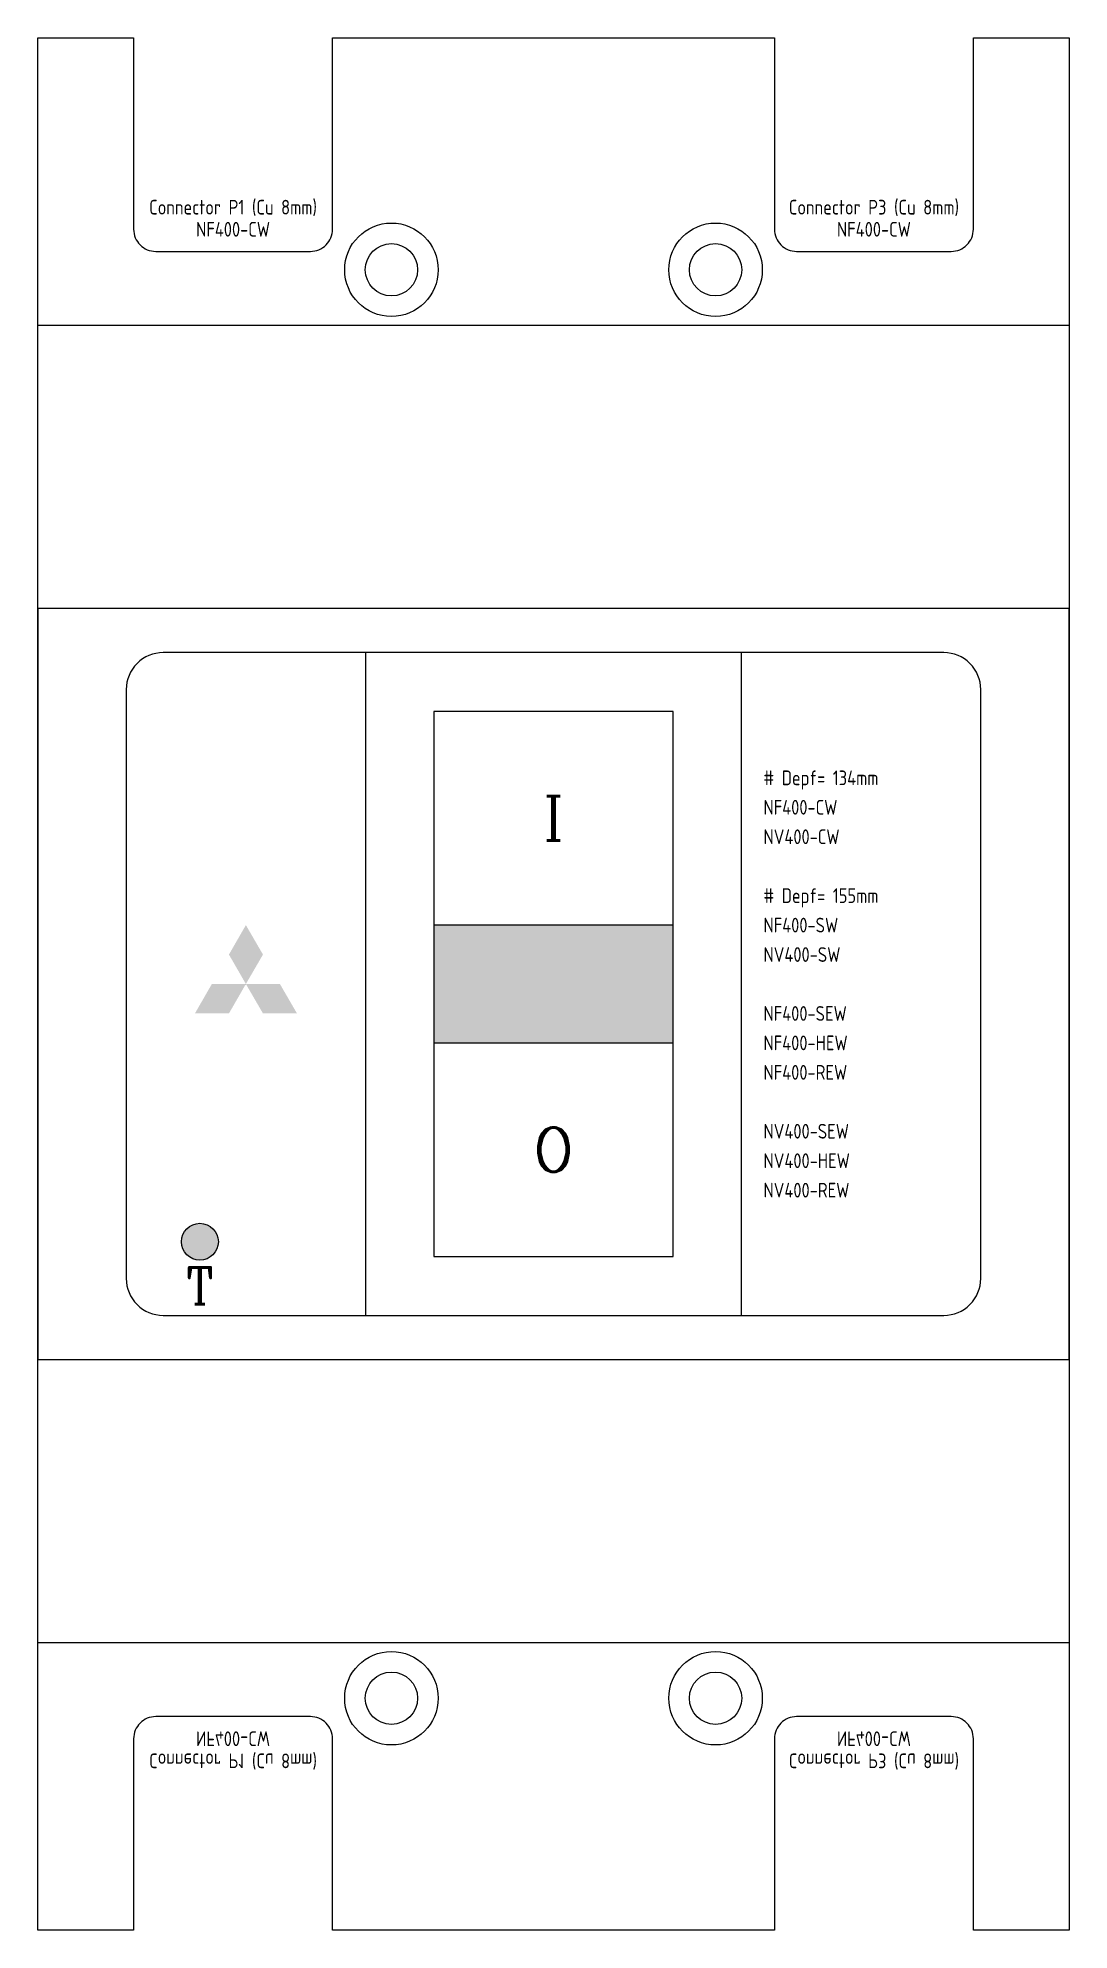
# Model space of a CAD drawing. Header units: millimetres. Extents: x 0 to 140, y 100 to 357.
import ezdxf
from ezdxf.enums import TextEntityAlignment as Align

# ---------------------------------------------------------------- set-up
doc = ezdxf.new("R2010")
doc.units = ezdxf.units.MM
doc.layers.add('hw_Continuous', color=3, linetype='Continuous', lineweight=13)
doc.layers.add('hw_Text', color=7, linetype='Continuous', lineweight=13)
doc.layers.add('Thiet bi', color=7, linetype='Continuous')
doc.styles.add('hw_Standard', font='complex.shx', dxfattribs={"width": 0.9})
doc.styles.add('WD_IEC', font='isocp2.shx')

# ---------------------------------------------------------------- blocks, each defined once
blk = doc.blocks.new('*U5645')
at = {"layer": 'Defpoints', "color": 8, "style": 'WD_IEC', "width": 0.9}
for s, p in [('Connector P1 (Cu 8mm)', (0, -7)), ('Connector P3 (Cu 8mm)', (87, -7)), ('NF400-CW', (0, -10)), ('NF400-CW', (87, -10))]:
    blk.add_text(s, height=2, dxfattribs=at).set_placement(p, align=Align.MIDDLE_CENTER)
blk = doc.blocks.new('hwMIT_Cu.NF400')
at = {"layer": 'Defpoints', "color": 8, "style": 'WD_IEC', "width": 0.9}
for s, p in [('Connector P1 (Cu 8mm)', (0, -7)), ('Connector P3 (Cu 8mm)', (87, -7)), ('NF400-CW', (0, -10)), ('NF400-CW', (87, -10))]:
    blk.add_text(s, height=2, dxfattribs=at).set_placement(p, align=Align.MIDDLE_CENTER)
blk = doc.blocks.new('*U4012')
at = {"layer": 'Thiet bi'}
h = blk.add_hatch(color=1, dxfattribs=at)
h.paths.add_polyline_path([(4.62, 4), (3.46, 6), (2.31, 4), (3.46, 2)])
h.paths.add_polyline_path([(3.46, 2), (1.15, 2), (0, 0), (2.31, 0)])
h.paths.add_polyline_path([(5.77, 2), (3.46, 2), (4.62, 0), (6.93, 0)])
blk.add_line((3.46, 2), (3.46, 2), dxfattribs=at)
blk = doc.blocks.new('hwMIT_NF400-CW')
for color, points in [(8, [(53.75, 8), (53.75, -8), (86.25, -8), (86.25, 8)]), (1, [(24.5, -35, 1), (19.5, -35, 1)])]:
    blk.add_hatch(color=color).paths.add_polyline_path(points)
for points in [[(103, 99.5), (124, 99.5, 0.414214), (127, 102.5), (127, 128.5), (140, 128.5), (140, -128.5), (127, -128.5), (127, -102.5, 0.414214), (124, -99.5), (103, -99.5, 0.414214), (100, -102.5), (100, -128.5), (40, -128.5), (40, -102.5, 0.414214), (37, -99.5), (16, -99.5, 0.414214), (13, -102.5), (13, -128.5), (0, -128.5), (0, 128.5), (13, 128.5), (13, 102.5, 0.414214), (16, 99.5), (37, 99.5, 0.414214), (40, 102.5), (40, 128.5), (100, 128.5), (100, 102.5, 0.414214)], [(17, -45), (123, -45, 0.414214), (128, -40), (128, 40, 0.414214), (123, 45), (17, 45, 0.414214), (12, 40), (12, -40, 0.414214)]]:
    blk.add_lwpolyline(points, format="xyb", close=True)
for points in [[(140, -89.5), (0, -89.5), (0, 89.5), (140, 89.5)], [(0, -51), (140, -51), (140, 51), (0, 51)], [(44.5, -45), (95.5, -45), (95.5, 45), (44.5, 45)], [(53.75, -37), (86.25, -37), (86.25, 37), (53.75, 37)], [(53.75, -8), (86.25, -8), (86.25, 8), (53.75, 8)]]:
    blk.add_lwpolyline(points, close=True)
for centre, radius in [((48, 97), 6.35), ((92, 97), 6.35), ((22, -35), 2.5), ((48, -97), 6.35), ((92, -97), 6.35)]:
    blk.add_circle(centre, radius)
at = {"layer": 'hw_Continuous'}
for centre in [(48, 97), (92, 97), (48, -97), (92, -97)]:
    blk.add_circle(centre, 3.55, dxfattribs=at)
blk.add_blockref('*U5645', (26.5, 112.5))
at = {"xscale": 2, "yscale": 2, "zscale": 2}
blk.add_blockref('*U4012', (21.32, -4), dxfattribs=at)
at = {"xscale": -1, "rotation": 180}
blk.add_blockref('hwMIT_Cu.NF400', (26.5, -112.5), dxfattribs=at)
at = {"layer": 'Defpoints', "color": 8, "style": 'WD_IEC', "width": 0.9}
for s, p in [('# Depf= 134mm', (98.5, 28)), ('NF400-CW', (98.5, 24)), ('NV400-CW', (98.5, 20)), ('# Depf= 155mm', (98.5, 12)), ('NF400-SW', (98.5, 8)), ('NV400-SW', (98.5, 4)), ('NF400-SEW', (98.5, -4)), ('NF400-HEW', (98.5, -8)), ('NF400-REW', (98.5, -12)), ('NV400-SEW', (98.5, -20)), ('NV400-HEW', (98.5, -24)), ('NV400-REW', (98.5, -28))]:
    blk.add_text(s, height=2, dxfattribs=at).set_placement(p, align=Align.MIDDLE_LEFT)
at = {"layer": 'hw_Text', "color": 3, "style": 'hw_Standard'}
blk.add_text('I', height=6, dxfattribs=at).set_placement((70, 22.5), align=Align.MIDDLE_CENTER)
at = {"layer": 'hw_Text', "color": 1, "style": 'hw_Standard'}
blk.add_text('O', height=6, dxfattribs=at).set_placement((70, -22.5), align=Align.MIDDLE_CENTER)
at = {"layer": 'hw_Text', "style": 'hw_Standard', "width": 0.9}
blk.add_text('T', height=5, dxfattribs=at).set_placement((22, -41), align=Align.MIDDLE_CENTER)
at = {"layer": 'hw_Text', "style": 'hw_Standard', "width": 0.9, "flags": 12}
for tag, p in [('BRAND2', (70, 70.25)), ('TYPE2', (70, -70.25))]:
    blk.add_attdef(tag, text='', height=6, dxfattribs=at).set_placement(p, align=Align.MIDDLE_CENTER)

msp = doc.modelspace()

# ---------------------------------------------------------------- block references
msp.add_blockref('hwMIT_NF400-CW', (0, 228.5))

doc.saveas('drawing.dxf')
